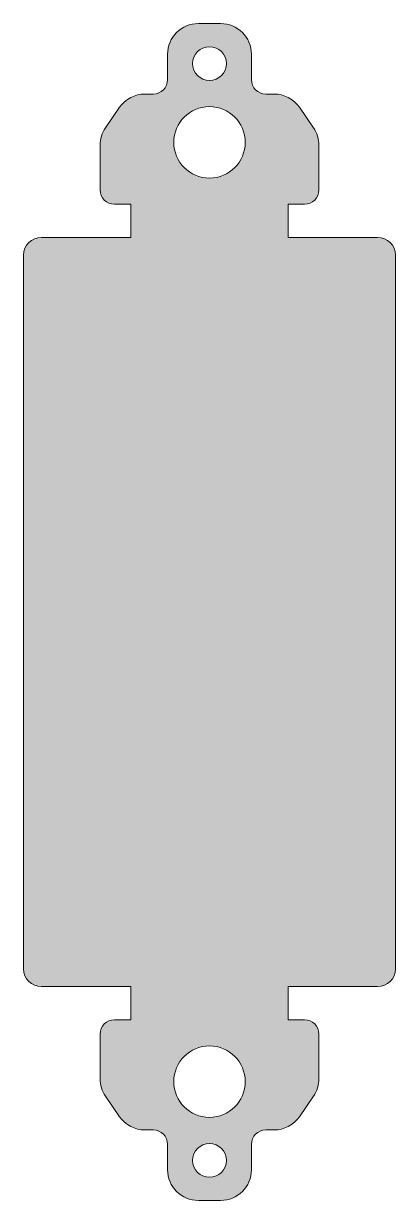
# Model space of a CAD drawing. Header units: inches. Extents: x 9.35 to 10.65, y 3.94 to 8.06.
import ezdxf

# ---------------------------------------------------------------- set-up
doc = ezdxf.new("R2010")
doc.units = ezdxf.units.IN
doc.header["$MEASUREMENT"] = 0
doc.layers.add('Layer 1', color=7, linetype='Continuous')

msp = doc.modelspace()

# ---------------------------------------------------------------- hatches: boundary and pattern name
at = {"layer": 'Layer 1', "true_color": 0xceaaca}
h = msp.add_hatch(color=9, dxfattribs=at)
h.dxf.hatch_style = 2
edge = h.paths.add_edge_path()
edge.add_spline(control_points=[(10.5877, 7.31), (10.5877, 7.31), (10.275, 7.31), (10.275, 7.31), (10.275, 7.31), (10.275, 7.4261), (10.275, 7.4261), (10.275, 7.4261), (10.3322, 7.4261), (10.3322, 7.4261), (10.36, 7.4261), (10.3826, 7.4487), (10.3826, 7.4766), (10.3826, 7.4766), (10.3826, 7.6321), (10.3826, 7.6321), (10.3826, 7.654), (10.376, 7.6753), (10.3636, 7.6933), (10.3636, 7.6933), (10.3141, 7.765), (10.3141, 7.765), (10.294, 7.7941), (10.2608, 7.8115), (10.2254, 7.8115), (10.2254, 7.8115), (10.197, 7.8115), (10.197, 7.8115), (10.1691, 7.8115), (10.1465, 7.8341), (10.1465, 7.862), (10.1465, 7.862), (10.1465, 7.9504), (10.1465, 7.9504), (10.1465, 8.0099), (10.0983, 8.0581), (10.0389, 8.0581), (10.0389, 8.0581), (10, 8.0581), (10, 8.0581), (10, 8.0581), (9.9611, 8.0581), (9.9611, 8.0581), (9.9017, 8.0581), (9.8535, 8.0099), (9.8535, 7.9504), (9.8535, 7.9504), (9.8535, 7.862), (9.8535, 7.862), (9.8535, 7.8341), (9.8309, 7.8115), (9.803, 7.8115), (9.803, 7.8115), (9.7746, 7.8115), (9.7746, 7.8115), (9.7392, 7.8115), (9.706, 7.7941), (9.6859, 7.765), (9.6859, 7.765), (9.6364, 7.6933), (9.6364, 7.6933), (9.624, 7.6753), (9.6174, 7.654), (9.6174, 7.6321), (9.6174, 7.6321), (9.6174, 7.4766), (9.6174, 7.4766), (9.6174, 7.4487), (9.64, 7.4261), (9.6678, 7.4261), (9.6678, 7.4261), (9.725, 7.4261), (9.725, 7.4261), (9.725, 7.4261), (9.725, 7.31), (9.725, 7.31), (9.725, 7.31), (9.4123, 7.31), (9.4123, 7.31), (9.3779, 7.31), (9.35, 7.2821), (9.35, 7.2477), (9.35, 7.2477), (9.35, 4.7523), (9.35, 4.7523), (9.35, 4.7179), (9.3779, 4.69), (9.4123, 4.69), (9.4123, 4.69), (9.725, 4.69), (9.725, 4.69), (9.725, 4.69), (9.725, 4.5739), (9.725, 4.5739), (9.725, 4.5739), (9.6678, 4.5739), (9.6678, 4.5739), (9.64, 4.5739), (9.6174, 4.5513), (9.6174, 4.5234), (9.6174, 4.5234), (9.6174, 4.3679), (9.6174, 4.3679), (9.6174, 4.346), (9.624, 4.3247), (9.6364, 4.3067), (9.6364, 4.3067), (9.6859, 4.235), (9.6859, 4.235), (9.706, 4.2059), (9.7392, 4.1885), (9.7746, 4.1885), (9.7746, 4.1885), (9.803, 4.1885), (9.803, 4.1885), (9.8309, 4.1885), (9.8535, 4.1659), (9.8535, 4.138), (9.8535, 4.138), (9.8535, 4.0496), (9.8535, 4.0496), (9.8535, 3.9901), (9.9017, 3.9419), (9.9611, 3.9419), (9.9611, 3.9419), (10, 3.9419), (10, 3.9419), (10, 3.9419), (10.0389, 3.9419), (10.0389, 3.9419), (10.0983, 3.9419), (10.1465, 3.9901), (10.1465, 4.0496), (10.1465, 4.0496), (10.1465, 4.138), (10.1465, 4.138), (10.1465, 4.1659), (10.1691, 4.1885), (10.197, 4.1885), (10.197, 4.1885), (10.2254, 4.1885), (10.2254, 4.1885), (10.2608, 4.1885), (10.294, 4.2059), (10.3141, 4.235), (10.3141, 4.235), (10.3636, 4.3067), (10.3636, 4.3067), (10.376, 4.3247), (10.3826, 4.346), (10.3826, 4.3679), (10.3826, 4.3679), (10.3826, 4.5234), (10.3826, 4.5234), (10.3826, 4.5513), (10.36, 4.5739), (10.3322, 4.5739), (10.3322, 4.5739), (10.275, 4.5739), (10.275, 4.5739), (10.275, 4.5739), (10.275, 4.69), (10.275, 4.69), (10.275, 4.69), (10.5877, 4.69), (10.5877, 4.69), (10.6221, 4.69), (10.65, 4.7179), (10.65, 4.7523), (10.65, 4.7523), (10.65, 7.2477), (10.65, 7.2477), (10.65, 7.2821), (10.6221, 7.31), (10.5877, 7.31)], knot_values=[0, 0, 0, 0, 1, 1, 1, 2, 2, 2, 3, 3, 3, 4, 4, 4, 5, 5, 5, 6, 6, 6, 7, 7, 7, 8, 8, 8, 9, 9, 9, 10, 10, 10, 11, 11, 11, 12, 12, 12, 13, 13, 13, 14, 14, 14, 15, 15, 15, 16, 16, 16, 17, 17, 17, 18, 18, 18, 19, 19, 19, 20, 20, 20, 21, 21, 21, 22, 22, 22, 23, 23, 23, 24, 24, 24, 25, 25, 25, 26, 26, 26, 27, 27, 27, 28, 28, 28, 29, 29, 29, 30, 30, 30, 31, 31, 31, 32, 32, 32, 33, 33, 33, 34, 34, 34, 35, 35, 35, 36, 36, 36, 37, 37, 37, 38, 38, 38, 39, 39, 39, 40, 40, 40, 41, 41, 41, 42, 42, 42, 43, 43, 43, 44, 44, 44, 45, 45, 45, 46, 46, 46, 47, 47, 47, 48, 48, 48, 49, 49, 49, 50, 50, 50, 51, 51, 51, 52, 52, 52, 53, 53, 53, 54, 54, 54, 55, 55, 55, 56, 56, 56, 57, 57, 57, 58, 58, 58, 58], degree=3, periodic=1)
edge = h.paths.add_edge_path()
edge.add_spline(control_points=[(10, 7.9771), (10.0326, 7.9771), (10.0591, 7.9506), (10.0591, 7.918), (10.0591, 7.8854), (10.0326, 7.859), (10, 7.859), (9.9674, 7.859), (9.9409, 7.8854), (9.9409, 7.918), (9.9409, 7.9506), (9.9674, 7.9771), (10, 7.9771)], knot_values=[0, 0, 0, 0, 1, 1, 1, 2, 2, 2, 3, 3, 3, 4, 4, 4, 4], degree=3, periodic=1)
edge = h.paths.add_edge_path()
edge.add_spline(control_points=[(10, 4.0229), (9.9674, 4.0229), (9.9409, 4.0494), (9.9409, 4.082), (9.9409, 4.1146), (9.9674, 4.141), (10, 4.141), (10.0326, 4.141), (10.0591, 4.1146), (10.0591, 4.082), (10.0591, 4.0494), (10.0326, 4.0229), (10, 4.0229)], knot_values=[0, 0, 0, 0, 1, 1, 1, 2, 2, 2, 3, 3, 3, 4, 4, 4, 4], degree=3, periodic=1)
edge = h.paths.add_edge_path()
edge.add_spline(control_points=[(10, 4.2325), (9.931, 4.2325), (9.875, 4.2884), (9.875, 4.3575), (9.875, 4.4265), (9.931, 4.4825), (10, 4.4825), (10.069, 4.4825), (10.125, 4.4265), (10.125, 4.3575), (10.125, 4.2884), (10.069, 4.2325), (10, 4.2325)], knot_values=[0, 0, 0, 0, 1, 1, 1, 2, 2, 2, 3, 3, 3, 4, 4, 4, 4], degree=3, periodic=1)
edge = h.paths.add_edge_path()
edge.add_spline(control_points=[(10, 7.5175), (9.931, 7.5175), (9.875, 7.5735), (9.875, 7.6425), (9.875, 7.7116), (9.931, 7.7675), (10, 7.7675), (10.069, 7.7675), (10.125, 7.7116), (10.125, 7.6425), (10.125, 7.5735), (10.069, 7.5175), (10, 7.5175)], knot_values=[0, 0, 0, 0, 1, 1, 1, 2, 2, 2, 3, 3, 3, 4, 4, 4, 4], degree=3, periodic=1)

# ---------------------------------------------------------------- linework, layer by layer
at = {"layer": 'Layer 1', "color": 232, "lineweight": 20, "true_color": 0xdd2f72}
for points, knots in [([(10.5877, 7.31), (10.5877, 7.31), (10.275, 7.31), (10.275, 7.31), (10.275, 7.31), (10.275, 7.4261), (10.275, 7.4261), (10.275, 7.4261), (10.3322, 7.4261), (10.3322, 7.4261), (10.36, 7.4261), (10.3826, 7.4487), (10.3826, 7.4766), (10.3826, 7.4766), (10.3826, 7.6321), (10.3826, 7.6321), (10.3826, 7.654), (10.376, 7.6753), (10.3636, 7.6933), (10.3636, 7.6933), (10.3141, 7.765), (10.3141, 7.765), (10.294, 7.7941), (10.2608, 7.8115), (10.2254, 7.8115), (10.2254, 7.8115), (10.197, 7.8115), (10.197, 7.8115), (10.1691, 7.8115), (10.1465, 7.8341), (10.1465, 7.862), (10.1465, 7.862), (10.1465, 7.9504), (10.1465, 7.9504), (10.1465, 8.0099), (10.0983, 8.0581), (10.0389, 8.0581), (10.0389, 8.0581), (10, 8.0581), (10, 8.0581), (10, 8.0581), (9.9611, 8.0581), (9.9611, 8.0581), (9.9017, 8.0581), (9.8535, 8.0099), (9.8535, 7.9504), (9.8535, 7.9504), (9.8535, 7.862), (9.8535, 7.862), (9.8535, 7.8341), (9.8309, 7.8115), (9.803, 7.8115), (9.803, 7.8115), (9.7746, 7.8115), (9.7746, 7.8115), (9.7392, 7.8115), (9.706, 7.7941), (9.6859, 7.765), (9.6859, 7.765), (9.6364, 7.6933), (9.6364, 7.6933), (9.624, 7.6753), (9.6174, 7.654), (9.6174, 7.6321), (9.6174, 7.6321), (9.6174, 7.4766), (9.6174, 7.4766), (9.6174, 7.4487), (9.64, 7.4261), (9.6678, 7.4261), (9.6678, 7.4261), (9.725, 7.4261), (9.725, 7.4261), (9.725, 7.4261), (9.725, 7.31), (9.725, 7.31), (9.725, 7.31), (9.4123, 7.31), (9.4123, 7.31), (9.3779, 7.31), (9.35, 7.2821), (9.35, 7.2477), (9.35, 7.2477), (9.35, 4.7523), (9.35, 4.7523), (9.35, 4.7179), (9.3779, 4.69), (9.4123, 4.69), (9.4123, 4.69), (9.725, 4.69), (9.725, 4.69), (9.725, 4.69), (9.725, 4.5739), (9.725, 4.5739), (9.725, 4.5739), (9.6678, 4.5739), (9.6678, 4.5739), (9.64, 4.5739), (9.6174, 4.5513), (9.6174, 4.5234), (9.6174, 4.5234), (9.6174, 4.3679), (9.6174, 4.3679), (9.6174, 4.346), (9.624, 4.3247), (9.6364, 4.3067), (9.6364, 4.3067), (9.6859, 4.235), (9.6859, 4.235), (9.706, 4.2059), (9.7392, 4.1885), (9.7746, 4.1885), (9.7746, 4.1885), (9.803, 4.1885), (9.803, 4.1885), (9.8309, 4.1885), (9.8535, 4.1659), (9.8535, 4.138), (9.8535, 4.138), (9.8535, 4.0496), (9.8535, 4.0496), (9.8535, 3.9901), (9.9017, 3.9419), (9.9611, 3.9419), (9.9611, 3.9419), (10, 3.9419), (10, 3.9419), (10, 3.9419), (10.0389, 3.9419), (10.0389, 3.9419), (10.0983, 3.9419), (10.1465, 3.9901), (10.1465, 4.0496), (10.1465, 4.0496), (10.1465, 4.138), (10.1465, 4.138), (10.1465, 4.1659), (10.1691, 4.1885), (10.197, 4.1885), (10.197, 4.1885), (10.2254, 4.1885), (10.2254, 4.1885), (10.2608, 4.1885), (10.294, 4.2059), (10.3141, 4.235), (10.3141, 4.235), (10.3636, 4.3067), (10.3636, 4.3067), (10.376, 4.3247), (10.3826, 4.346), (10.3826, 4.3679), (10.3826, 4.3679), (10.3826, 4.5234), (10.3826, 4.5234), (10.3826, 4.5513), (10.36, 4.5739), (10.3322, 4.5739), (10.3322, 4.5739), (10.275, 4.5739), (10.275, 4.5739), (10.275, 4.5739), (10.275, 4.69), (10.275, 4.69), (10.275, 4.69), (10.5877, 4.69), (10.5877, 4.69), (10.6221, 4.69), (10.65, 4.7179), (10.65, 4.7523), (10.65, 4.7523), (10.65, 7.2477), (10.65, 7.2477), (10.65, 7.2821), (10.6221, 7.31), (10.5877, 7.31)], [0, 0, 0, 0, 1, 1, 1, 2, 2, 2, 3, 3, 3, 4, 4, 4, 5, 5, 5, 6, 6, 6, 7, 7, 7, 8, 8, 8, 9, 9, 9, 10, 10, 10, 11, 11, 11, 12, 12, 12, 13, 13, 13, 14, 14, 14, 15, 15, 15, 16, 16, 16, 17, 17, 17, 18, 18, 18, 19, 19, 19, 20, 20, 20, 21, 21, 21, 22, 22, 22, 23, 23, 23, 24, 24, 24, 25, 25, 25, 26, 26, 26, 27, 27, 27, 28, 28, 28, 29, 29, 29, 30, 30, 30, 31, 31, 31, 32, 32, 32, 33, 33, 33, 34, 34, 34, 35, 35, 35, 36, 36, 36, 37, 37, 37, 38, 38, 38, 39, 39, 39, 40, 40, 40, 41, 41, 41, 42, 42, 42, 43, 43, 43, 44, 44, 44, 45, 45, 45, 46, 46, 46, 47, 47, 47, 48, 48, 48, 49, 49, 49, 50, 50, 50, 51, 51, 51, 52, 52, 52, 53, 53, 53, 54, 54, 54, 55, 55, 55, 56, 56, 56, 57, 57, 57, 58, 58, 58, 58]), ([(10, 7.9771), (10.0326, 7.9771), (10.0591, 7.9506), (10.0591, 7.918), (10.0591, 7.8854), (10.0326, 7.859), (10, 7.859), (9.9674, 7.859), (9.9409, 7.8854), (9.9409, 7.918), (9.9409, 7.9506), (9.9674, 7.9771), (10, 7.9771)], [0, 0, 0, 0, 1, 1, 1, 2, 2, 2, 3, 3, 3, 4, 4, 4, 4]), ([(10, 7.5175), (9.931, 7.5175), (9.875, 7.5735), (9.875, 7.6425), (9.875, 7.7116), (9.931, 7.7675), (10, 7.7675), (10.069, 7.7675), (10.125, 7.7116), (10.125, 7.6425), (10.125, 7.5735), (10.069, 7.5175), (10, 7.5175)], [0, 0, 0, 0, 1, 1, 1, 2, 2, 2, 3, 3, 3, 4, 4, 4, 4]), ([(10, 4.2325), (9.931, 4.2325), (9.875, 4.2884), (9.875, 4.3575), (9.875, 4.4265), (9.931, 4.4825), (10, 4.4825), (10.069, 4.4825), (10.125, 4.4265), (10.125, 4.3575), (10.125, 4.2884), (10.069, 4.2325), (10, 4.2325)], [0, 0, 0, 0, 1, 1, 1, 2, 2, 2, 3, 3, 3, 4, 4, 4, 4]), ([(10, 4.0229), (9.9674, 4.0229), (9.9409, 4.0494), (9.9409, 4.082), (9.9409, 4.1146), (9.9674, 4.141), (10, 4.141), (10.0326, 4.141), (10.0591, 4.1146), (10.0591, 4.082), (10.0591, 4.0494), (10.0326, 4.0229), (10, 4.0229)], [0, 0, 0, 0, 1, 1, 1, 2, 2, 2, 3, 3, 3, 4, 4, 4, 4])]:
    msp.add_open_spline(points, degree=3, knots=knots, dxfattribs=at)

doc.saveas('drawing.dxf')
